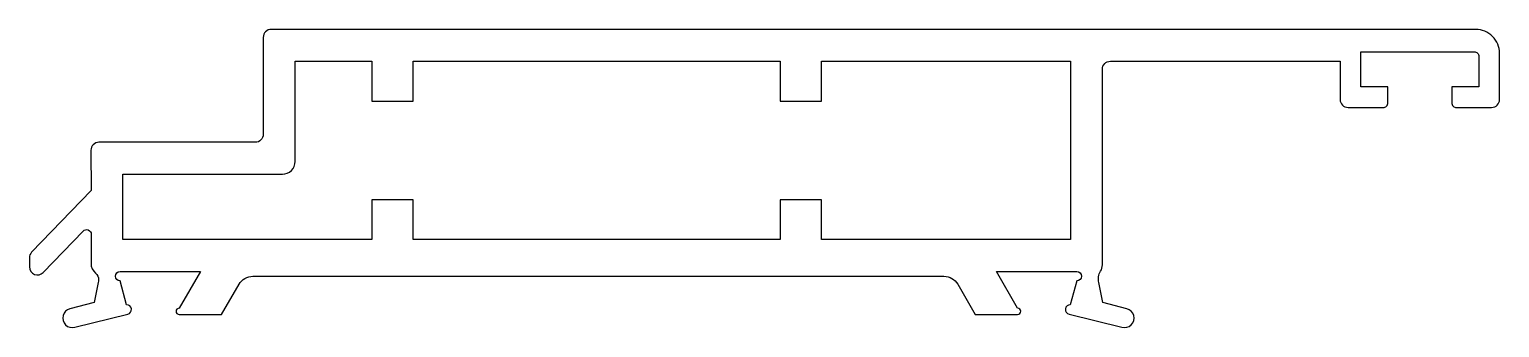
# Model space of a CAD drawing. Extents: x 97.2 to 189.4, y 194.1 to 212.8.
import ezdxf

# ---------------------------------------------------------------- set-up
doc = ezdxf.new("R2010")
doc.units = 0
doc.header["$LTSCALE"] = 15
doc.layers.get('0').update_dxf_attribs({"linetype": 'CONTINUOUS'})
doc.layers.add('ERCAN', color=220, linetype='CONTINUOUS')

msp = doc.modelspace()

# ---------------------------------------------------------------- linework, layer by layer
at = {"color": 0}
msp.add_lwpolyline([(144.29, 202.113), (144.29, 199.613), (121.29, 199.613), (121.29, 202.113), (118.69, 202.113), (118.69, 199.613), (103.092, 199.613), (103.092, 203.713), (113.09, 203.713, 0.414214), (113.89, 204.513), (113.89, 210.8), (118.69, 210.8), (118.69, 208.3), (121.29, 208.3), (121.29, 210.8), (144.29, 210.8), (144.29, 208.3), (146.89, 208.3), (146.89, 210.8), (162.49, 210.8), (162.49, 199.613), (146.89, 199.613), (146.89, 202.113)], format="xyb", close=True, dxfattribs=at)
at = {"layer": 'ERCAN', "color": 0}
msp.add_lwpolyline([(99.773, 195.269, 1.019099), (100.086, 194.111), (103.4, 194.932, 0.888706), (103.325, 195.523), (102.919, 197.013, -1), (102.919, 197.613), (107.952, 197.613), (106.624, 195.313, 1), (106.624, 194.913), (109.28, 194.913), (110.377, 196.813, -0.267949), (111.243, 197.313), (154.558, 197.313, -0.267949), (155.424, 196.813), (156.521, 194.913), (159.177, 194.913, 1), (159.177, 195.313), (157.849, 197.613), (162.882, 197.613, -1), (162.882, 197.013), (162.476, 195.523, 0.888706), (162.401, 194.932), (165.715, 194.111, 1.019099), (166.028, 195.269), (164.517, 195.666), (164.259, 196.914, -0.187102), (164.378, 197.627, 0.134696), (164.49, 198.035), (164.49, 210.3, -0.414214), (164.99, 210.8), (179.39, 210.8), (179.39, 208.4, 0.414214), (179.89, 207.9), (182.09, 207.9, 0.414214), (182.39, 208.2), (182.39, 209.2), (180.69, 209.2), (180.69, 211.4), (187.79, 211.4, -0.414214), (188.09, 211.1), (188.09, 209.2), (186.39, 209.2), (186.39, 208.2, 0.414214), (186.69, 207.9), (188.89, 207.9, 0.414214), (189.39, 208.4), (189.39, 211.3, 0.414214), (187.89, 212.8), (112.39, 212.8, 0.414214), (111.89, 212.3), (111.89, 206.213, -0.414214), (111.39, 205.713), (101.589, 205.713, 0.414897), (101.089, 205.212), (101.111, 202.696), (97.371, 198.817, 0.194178), (97.231, 198.47), (97.231, 197.894, 0.674792), (98.09, 197.547), (100.595, 200.144, -0.674792), (101.111, 199.936), (101.092, 198.115, 0.223505), (101.382, 197.498, -0.225469), (101.563, 197.109, -0.049244), (101.543, 196.914), (101.284, 195.666)], format="xyb", close=True, dxfattribs=at)

doc.saveas('drawing.dxf')
